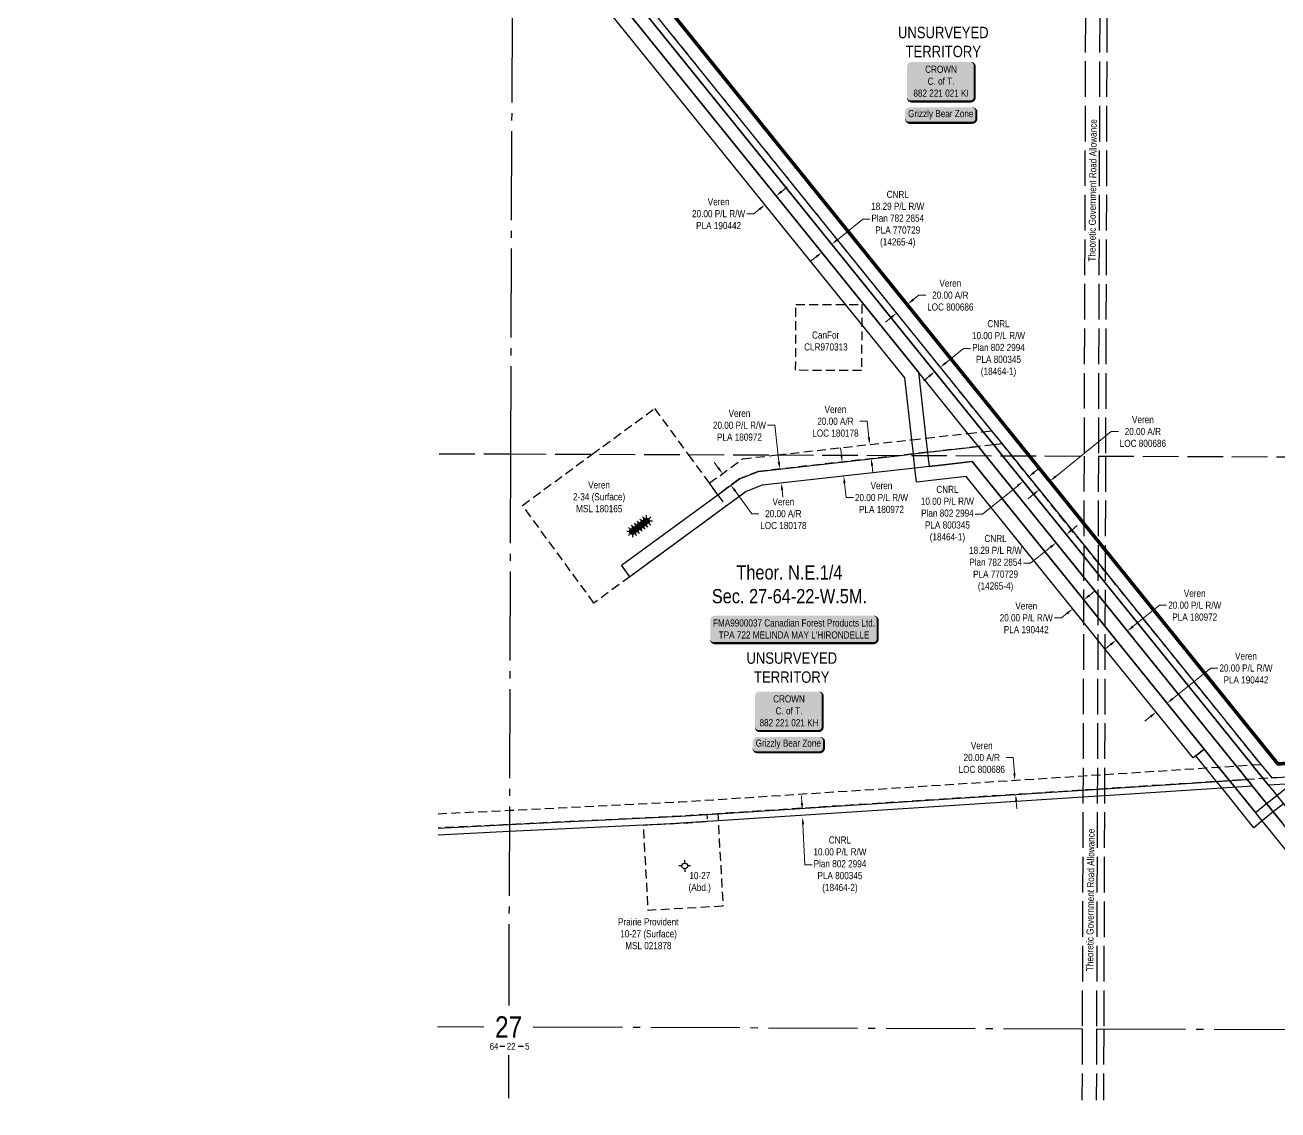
# Model space of a CAD drawing. Extents: x 482762 to 489477, y 6046532 to 6050797.
# Drawn here: x 483804 to 485562, y 6046533 to 6048056 of the extents above; entities that cross this region are included whole.
import ezdxf
from ezdxf.enums import TextEntityAlignment as Align

# ---------------------------------------------------------------- set-up
doc = ezdxf.new("R2010")
doc.units = 0
doc.header["$LTSCALE"] = 5
doc.header["$PDSIZE"] = 0.5
for name, pattern in [('foc-ACCESSROAD', [3.75, 2.5, -1.25]), ('foc-QUARTERLINE', [33, 25, -3, 2, -3]), ('foc-UNSURVEYED', [12.5, 10, -2.5])]:
    doc.linetypes.add(name, pattern=pattern)
doc.layers.get('Defpoints').update_dxf_attribs({"color": 9})
for name, color, linetype in [('10', 1, 'Continuous'), ('9', 3, 'Continuous'), ('AS-OWNER', 7, 'Continuous'), ('AS-SURFACE IMPACT', 7, 'Continuous'), ('AS-WILDLIFE-BLOCK', 131, 'Continuous'), ('C-AR', 13, 'foc-ACCESSROAD'), ('C-RW', 13, 'Continuous'), ('C-SYMBOL', 7, 'Continuous'), ('C-WS', 13, 'foc-ACCESSROAD'), ('C-WS-S', 13, 'Continuous'), ('F-RW', 190, 'Continuous'), ('F-WS', 190, 'foc-ACCESSROAD'), ('F-WS-S', 190, 'Continuous'), ('L-QSEC', 8, 'foc-QUARTERLINE'), ('L-ROAD-T', 7, 'Continuous'), ('L-SECLBL', 7, 'Continuous'), ('L-UNS-T', 3, 'Continuous'), ('L-USEC', 7, 'foc-UNSURVEYED'), ('P-PROPOSED', 10, 'Continuous')]:
    doc.layers.add(name, color=color, linetype=linetype)
for name, color, linetype, lineweight in [('C-AR-T', 13, 'Continuous', 9), ('C-RW-T', 13, 'Continuous', 9), ('C-WS-T', 13, 'Continuous', 9), ('F-RW-T', 190, 'Continuous', 9), ('F-WS-T', 190, 'Continuous', 9)]:
    doc.layers.add(name, color=color, linetype=linetype, lineweight=lineweight)
doc.styles.add('175L', font='ARIALN.TTF', dxfattribs={"height": 20})
doc.styles.add('80', font='ARIALN.TTF', dxfattribs={"height": 10})
doc.styles.add('80CG', font='ARIALN.TTF', dxfattribs={"height": 10})
doc.styles.add('80L', font='ARIALN.TTF', dxfattribs={"height": 10})
doc.styles.add('SIMPLEX', font='ARIALN.TTF')
doc.dimstyles.new('Compass 5 000', dxfattribs={"dimscale": 5, "dimtxt": 9, "dimasz": 2, "dimexe": 0.2, "dimexo": 0.0625, "dimgap": 0.5, "dimtad": 0, "dimtih": 1, "dimtoh": 1, "dimzin": 0, "dimdsep": 46, "dimtxsty": '80CG', "dimcen": 0.1, "dimse1": 1, "dimse2": 1, "dimclrd": 256, "dimclrt": 256, "dimaunit": 1, "dimadec": 4, "dimazin": 0, "dimtfac": 0.06, "dimtofl": 0, "dimtmove": 0, "dimatfit": 1, "dimfxl": 0.2, "dimtolj": 1, "dimtzin": 0, "dimlwd": -1, "dimarcsym": 0})

# ---------------------------------------------------------------- blocks, each defined once
blk = doc.blocks.new('*U670')
h = blk.add_hatch(color=255)
edge = h.paths.add_edge_path()
edge.add_line((-41.5, -28.5), (41.5, -28.5))
edge.add_arc((41.5, -22.5), 6, 270, 360)
edge.add_line((47.5, -22.5), (47.5, 21))
edge.add_arc((41.5, 21), 6, 0, 90)
edge.add_line((41.5, 27), (-41.5, 27))
edge.add_arc((-41.5, 21), 6, 90, 180)
edge.add_line((-47.5, 21), (-47.5, -22.5))
edge.add_arc((-41.5, -22.5), 6, 180, 270)
at = {"color": 14, "flags": 128}
blk.add_lwpolyline([(-41.5, -28.5, 3, 3, 0), (41.5, -28.5, 3, 3, 0.414214), (47.5, -22.5, 3, 3, 0), (47.5, 21, 3, 0, 0.414214), (41.5, 27, 0, 0, 0), (-41.5, 27, 0, 0, 0.414214), (-47.5, 21, 0, 0, 0), (-47.5, -22.5, 0, 3, 0.414214)], format="xyseb", close=True, dxfattribs=at)
at = {"color": 14, "style": '80'}
blk.add_attdef('ENTER_TEXT_001', (-26.8, -4.9), '', height=10, dxfattribs=at)
blk = doc.blocks.new('*D682')
at = {"layer": 'C-AR-T', "transparency": 16777216}
for p, q in [((484985.8, 6047499.7), (484975.8, 6047499.7)), ((484988.3, 6047477), (484985.8, 6047499.7)), ((484992.8, 6047437.3), (484993.9, 6047427.4))]:
    blk.add_line(p, q, dxfattribs=at)
for points in [[(484990, 6047477.2), (484986.7, 6047476.9), (484989.5, 6047467.1)], [(484994.5, 6047437.5), (484991.2, 6047437.1), (484991.7, 6047447.2)]]:
    blk.add_solid(points, dxfattribs=at)
at = {"layer": 'Defpoints', "color": 0, "transparency": 16777216}
for p in [(484974.9, 6047465.5), (484989.5, 6047467.1), (484977.1, 6047445.6)]:
    blk.add_point(p, dxfattribs=at)
at = {"layer": 'C-AR-T', "transparency": 16777216, "insert": (484941.5, 6047499.7), "char_height": 10, "attachment_point": 5, "style": '80CG'}
blk.add_mtext('\\A1;Veren\\P20.00 A/R\\PLOC 180178', dxfattribs=at)
blk = doc.blocks.new('*D683')
at = {"layer": 'C-AR-T', "transparency": 16777216}
for p, q in [((485050.6, 6047670.4), (485058.4, 6047676.7)), ((485058.4, 6047676.7), (485068.4, 6047676.7)), ((485019.5, 6047645.3), (485011.7, 6047639))]:
    blk.add_line(p, q, dxfattribs=at)
for points in [[(485049.6, 6047671.7), (485051.7, 6047669.1), (485042.9, 6047664.1)], [(485018.5, 6047646.6), (485020.6, 6047644), (485027.3, 6047651.6)]]:
    blk.add_solid(points, dxfattribs=at)
at = {"layer": 'Defpoints', "color": 0, "transparency": 16777216}
for p in [(485037.9, 6047670.3), (485042.9, 6047664.1), (485022.4, 6047657.7)]:
    blk.add_point(p, dxfattribs=at)
at = {"layer": 'C-AR-T', "transparency": 16777216, "insert": (485102.7, 6047676.7), "char_height": 10, "attachment_point": 5, "style": '80CG'}
blk.add_mtext('\\A1;Veren\\P20.00 A/R\\PLOC 800686', dxfattribs=at)
blk = doc.blocks.new('*D684')
at = {"layer": 'C-AR-T', "transparency": 16777216}
for p, q in [((484856.3, 6047494.1), (484846.3, 6047494.1)), ((484862.1, 6047442.7), (484856.3, 6047494.1)), ((484866.6, 6047402.9), (484867.7, 6047393))]:
    blk.add_line(p, q, dxfattribs=at)
for points in [[(484863.8, 6047442.9), (484860.4, 6047442.5), (484863.2, 6047432.7)], [(484868.2, 6047403.1), (484864.9, 6047402.8), (484865.5, 6047412.9)]]:
    blk.add_solid(points, dxfattribs=at)
at = {"layer": 'Defpoints', "color": 0, "transparency": 16777216}
for p in [(484863.2, 6047432.7), (484870.1, 6047433.5), (484872.3, 6047413.7)]:
    blk.add_point(p, dxfattribs=at)
at = {"layer": 'C-AR-T', "transparency": 16777216, "insert": (484806.8, 6047494.1), "char_height": 10, "attachment_point": 5, "style": '80CG'}
blk.add_mtext('\\A1;Veren\\P20.00 P/L R/W\\PPLA 180972', dxfattribs=at)
blk = doc.blocks.new('*D685')
at = {"layer": 'C-RW-T', "transparency": 16777216}
for p, q in [((484866, 6047822.4), (484873.8, 6047828.7)), ((484827.1, 6047791), (484817.1, 6047791)), ((484834.8, 6047797.3), (484827.1, 6047791))]:
    blk.add_line(p, q, dxfattribs=at)
for points in [[(484864.9, 6047823.7), (484867, 6047821.1), (484858.2, 6047816.1)], [(484833.8, 6047798.6), (484835.9, 6047796), (484842.6, 6047803.5)]]:
    blk.add_solid(points, dxfattribs=at)
at = {"layer": 'Defpoints', "color": 0, "transparency": 16777216}
for p in [(484841.2, 6047805.3), (484856.8, 6047817.9), (484842.6, 6047803.5)]:
    blk.add_point(p, dxfattribs=at)
at = {"layer": 'C-RW-T', "transparency": 16777216, "insert": (484777.5, 6047791), "char_height": 10, "attachment_point": 5, "style": '80CG'}
blk.add_mtext('\\A1;Veren\\P20.00 P/L R/W\\PPLA 190442', dxfattribs=at)
blk = doc.blocks.new('*D686')
at = {"layer": 'Defpoints', "color": 0, "transparency": 16777216}
for p in [(484936.4, 6047748.3), (484935.9, 6047719.8), (484950.1, 6047731.3)]:
    blk.add_point(p, dxfattribs=at)
at = {"layer": 'F-RW-T', "transparency": 16777216}
for p, q in [((484944.2, 6047754.6), (484979.8, 6047783.3)), ((484979.8, 6047783.3), (484989.8, 6047783.3)), ((484914.4, 6047730.5), (484906.6, 6047724.2))]:
    blk.add_line(p, q, dxfattribs=at)
for points in [[(484943.2, 6047755.9), (484945.2, 6047753.3), (484936.4, 6047748.3)], [(484913.4, 6047731.8), (484915.5, 6047729.2), (484922.2, 6047736.8)]]:
    blk.add_solid(points, dxfattribs=at)
at = {"layer": 'F-RW-T', "transparency": 16777216, "insert": (485028.9, 6047783.3), "char_height": 10, "attachment_point": 5, "style": '80CG'}
blk.add_mtext('\\A1;CNRL\\P18.29 P/L R/W\\PPlan 782 2854\\PPLA 770729\\P(14265-4)', dxfattribs=at)
blk = doc.blocks.new('*D687')
at = {"layer": 'Defpoints', "color": 0, "transparency": 16777216}
for p in [(485066.9, 6047586.6), (485074.7, 6047592.8), (485088.6, 6047575.6)]:
    blk.add_point(p, dxfattribs=at)
at = {"layer": 'F-RW-T', "transparency": 16777216}
for p, q in [((485096.4, 6047581.8), (485121.2, 6047601.8)), ((485121.2, 6047601.8), (485131.2, 6047601.8)), ((485073.1, 6047563), (485065.3, 6047556.7))]:
    blk.add_line(p, q, dxfattribs=at)
for points in [[(485095.4, 6047583.1), (485097.5, 6047580.5), (485088.6, 6047575.6)], [(485072, 6047564.3), (485074.1, 6047561.7), (485080.8, 6047569.3)]]:
    blk.add_solid(points, dxfattribs=at)
at = {"layer": 'F-RW-T', "transparency": 16777216, "insert": (485170.3, 6047601.8), "char_height": 10, "attachment_point": 5, "style": '80CG'}
blk.add_mtext('\\A1;CNRL\\P10.00 P/L R/W\\PPlan 802 2994\\PPLA 800345\\P(18464-1)', dxfattribs=at)
blk = doc.blocks.new('*D693')
at = {"layer": 'C-AR-T', "transparency": 16777216}
for p, q in [((485358.9, 6047211.5), (485396.1, 6047241.5)), ((485396.1, 6047241.5), (485406.1, 6047241.5)), ((485327.7, 6047186.3), (485319.9, 6047180))]:
    blk.add_line(p, q, dxfattribs=at)
for points in [[(485357.9, 6047212.8), (485360, 6047210.2), (485351.1, 6047205.2)], [(485326.7, 6047187.6), (485328.8, 6047185), (485335.5, 6047192.6)]]:
    blk.add_solid(points, dxfattribs=at)
at = {"layer": 'Defpoints', "color": 0, "transparency": 16777216}
for p in [(485351.1, 6047205.2), (485355.8, 6047199.5), (485340.1, 6047186.9)]:
    blk.add_point(p, dxfattribs=at)
at = {"layer": 'C-AR-T', "transparency": 16777216, "insert": (485445.7, 6047241.5), "char_height": 10, "attachment_point": 5, "style": '80CG'}
blk.add_mtext('\\A1;Veren\\P20.00 P/L R/W\\PPLA 180972', dxfattribs=at)
blk = doc.blocks.new('*D695')
at = {"layer": 'C-RW-T', "transparency": 16777216}
for p, q in [((485414.7, 6047110.3), (485468.1, 6047153.3)), ((485468.1, 6047153.3), (485478.1, 6047153.3)), ((485383.6, 6047085.2), (485375.8, 6047078.9))]:
    blk.add_line(p, q, dxfattribs=at)
for points in [[(485413.7, 6047111.6), (485415.8, 6047109), (485406.9, 6047104)], [(485382.5, 6047086.5), (485384.6, 6047083.9), (485391.4, 6047091.5)]]:
    blk.add_solid(points, dxfattribs=at)
at = {"layer": 'Defpoints', "color": 0, "transparency": 16777216}
for p in [(485405.2, 6047106.2), (485406.9, 6047104), (485389.6, 6047093.7)]:
    blk.add_point(p, dxfattribs=at)
at = {"layer": 'C-RW-T', "transparency": 16777216, "insert": (485517.6, 6047153.3), "char_height": 10, "attachment_point": 5, "style": '80CG'}
blk.add_mtext('\\A1;Veren\\P20.00 P/L R/W\\PPLA 190442', dxfattribs=at)
blk = doc.blocks.new('GAS')
h = blk.add_hatch(color=255)
h.dxf.hatch_style = 1
edge = h.paths.add_edge_path()
edge.add_arc((0, 0), 0.9, 0, 360)
for p, q in [((-0.81, 0), (-1.62, 0)), ((-0.57, 0.57), (-1.14, 1.14)), ((0, 0.81), (0, 1.62)), ((0.57, 0.57), (1.14, 1.14)), ((1.62, 0), (0.81, 0)), ((-0.57, -0.57), (-1.14, -1.14)), ((0, -0.81), (0, -1.62)), ((1.14, -1.14), (0.57, -0.57))]:
    blk.add_line(p, q)
blk.add_circle((0, 0), 0.8)
blk = doc.blocks.new('L-SECLBL')
at = {"layer": '9', "color": 7}
for p, q in [((-5.1, -27.8), (-12.3, -27.8)), ((20.7, -27.8), (13.5, -27.8))]:
    blk.add_line(p, q, dxfattribs=at)
at = {"layer": '10', "color": 2, "style": 'SIMPLEX'}
blk.add_attdef('SEC', text='', height=30, dxfattribs=at).set_placement((0, 0), align=Align.MIDDLE)
at = {"layer": '10', "color": 5, "style": '80L'}
blk.add_attdef('TWP', text='', height=9.5, dxfattribs=at).set_placement((-14.4, -27.4), align=Align.MIDDLE_RIGHT)
blk.add_attdef('RGE', text='', height=9.5, dxfattribs=at).set_placement((3.6, -27.4), align=Align.MIDDLE_CENTER)
blk.add_attdef('MER', text='', height=9.5, dxfattribs=at).set_placement((23.2, -27.4), align=Align.MIDDLE_LEFT)
blk = doc.blocks.new('*D760')
at = {"layer": 'C-AR-T', "transparency": 16777216}
for p, q in [((485191.1, 6047027.7), (485181.1, 6047027.7)), ((485192.6, 6047005.8), (485191.1, 6047027.7)), ((485195.1, 6046965.9), (485195.8, 6046955.9))]:
    blk.add_line(p, q, dxfattribs=at)
for points in [[(485194.2, 6047005.9), (485190.9, 6047005.7), (485193.2, 6046995.9)], [(485196.8, 6046966), (485193.5, 6046965.8), (485194.5, 6046975.9)]]:
    blk.add_solid(points, dxfattribs=at)
at = {"layer": 'Defpoints', "color": 0, "transparency": 16777216}
for p in [(485060.5, 6046987.3), (485061.8, 6046967.3), (485194.5, 6046975.9)]:
    blk.add_point(p, dxfattribs=at)
at = {"layer": 'C-AR-T', "transparency": 16777216, "insert": (485146.8, 6047027.7), "char_height": 10, "attachment_point": 5, "style": '80CG'}
blk.add_mtext('\\A1;Veren\\P20.00 A/R\\PLOC 800686', dxfattribs=at)
blk = doc.blocks.new('*D761')
at = {"layer": 'Defpoints', "color": 0, "transparency": 16777216}
for p in [(484895.4, 6046943.9), (484620.1, 6046940.4), (484620.6, 6046930.4)]:
    blk.add_point(p, dxfattribs=at)
at = {"layer": 'F-RW-T', "transparency": 16777216}
for p, q in [((484894.4, 6046963.9), (484893.9, 6046973.9)), ((484895.9, 6046933.9), (484898.7, 6046877.2)), ((484898.7, 6046877.2), (484908.7, 6046877.2))]:
    blk.add_line(p, q, dxfattribs=at)
for points in [[(484896.1, 6046964), (484892.8, 6046963.8), (484894.9, 6046953.9)], [(484897.6, 6046934), (484894.2, 6046933.8), (484895.4, 6046943.9)]]:
    blk.add_solid(points, dxfattribs=at)
at = {"layer": 'F-RW-T', "transparency": 16777216, "insert": (484947.8, 6046877.2), "char_height": 10, "attachment_point": 5, "style": '80CG'}
blk.add_mtext('\\A1;CNRL\\P10.00 P/L R/W\\PPlan 802 2994\\PPLA 800345\\P(18464-2)', dxfattribs=at)
blk = doc.blocks.new('*D762')
at = {"layer": 'C-AR-T', "transparency": 16777216}
for p, q in [((484949.8, 6047452.6), (484948.7, 6047462.5)), ((484954.3, 6047412.8), (484956.6, 6047392.6)), ((484956.6, 6047392.6), (484966.6, 6047392.6))]:
    blk.add_line(p, q, dxfattribs=at)
for points in [[(484951.4, 6047452.8), (484948.1, 6047452.4), (484950.9, 6047442.6)], [(484955.9, 6047413), (484952.6, 6047412.7), (484953.1, 6047422.8)]]:
    blk.add_solid(points, dxfattribs=at)
at = {"layer": 'Defpoints', "color": 0, "transparency": 16777216}
for p in [(484977.1, 6047445.6), (484953.1, 6047422.8), (484979.4, 6047425.7)]:
    blk.add_point(p, dxfattribs=at)
at = {"layer": 'C-AR-T', "transparency": 16777216, "insert": (485006.1, 6047392.6), "char_height": 10, "attachment_point": 5, "style": '80CG'}
blk.add_mtext('\\A1;Veren\\P20.00 P/L R/W\\PPLA 180972', dxfattribs=at)
blk = doc.blocks.new('*D763')
at = {"layer": 'C-AR-T', "transparency": 16777216}
for p, q in [((484777, 6047434.3), (484771.1, 6047442.4)), ((484800.6, 6047402), (484824.1, 6047370)), ((484824.1, 6047370), (484834.1, 6047370))]:
    blk.add_line(p, q, dxfattribs=at)
for points in [[(484778.3, 6047435.3), (484775.6, 6047433.3), (484782.9, 6047426.2)], [(484801.9, 6047403), (484799.3, 6047401.1), (484794.7, 6047410.1)]]:
    blk.add_solid(points, dxfattribs=at)
at = {"layer": 'Defpoints', "color": 0, "transparency": 16777216}
for p in [(484783.8, 6047426.9), (484794.7, 6047410.1), (484795.6, 6047410.8)]:
    blk.add_point(p, dxfattribs=at)
at = {"layer": 'C-AR-T', "transparency": 16777216, "insert": (484868.4, 6047370), "char_height": 10, "attachment_point": 5, "style": '80CG'}
blk.add_mtext('\\A1;Veren\\P20.00 A/R\\PLOC 180178', dxfattribs=at)
blk = doc.blocks.new('*D764')
at = {"layer": 'C-RW-T', "transparency": 16777216}
for p, q in [((485297.8, 6047255.3), (485305.6, 6047261.6)), ((485258.8, 6047223.8), (485248.8, 6047223.8)), ((485266.7, 6047230.2), (485258.8, 6047223.8))]:
    blk.add_line(p, q, dxfattribs=at)
for points in [[(485296.8, 6047256.6), (485298.9, 6047254), (485290, 6047249)], [(485265.6, 6047231.5), (485267.7, 6047228.9), (485274.5, 6047236.4)]]:
    blk.add_solid(points, dxfattribs=at)
at = {"layer": 'Defpoints', "color": 0, "transparency": 16777216}
for p in [(485273.4, 6047269.6), (485257.9, 6047257), (485274.5, 6047236.4)]:
    blk.add_point(p, dxfattribs=at)
at = {"layer": 'C-RW-T', "transparency": 16777216, "insert": (485209.2, 6047223.8), "char_height": 10, "attachment_point": 5, "style": '80CG'}
blk.add_mtext('\\A1;Veren\\P20.00 P/L R/W\\PPLA 190442', dxfattribs=at)
blk = doc.blocks.new('*D765')
at = {"layer": 'Defpoints', "color": 0, "transparency": 16777216}
for p in [(485234.7, 6047349.5), (485248.9, 6047361), (485251.1, 6047329.2)]:
    blk.add_point(p, dxfattribs=at)
at = {"layer": 'F-RW-T', "transparency": 16777216}
for p, q in [((485273.1, 6047347), (485280.9, 6047353.3)), ((485243.3, 6047323), (485215.3, 6047300.4)), ((485215.3, 6047300.4), (485205.3, 6047300.4))]:
    blk.add_line(p, q, dxfattribs=at)
for points in [[(485272, 6047348.3), (485274.1, 6047345.7), (485265.3, 6047340.7)], [(485242.2, 6047324.3), (485244.3, 6047321.7), (485251.1, 6047329.2)]]:
    blk.add_solid(points, dxfattribs=at)
at = {"layer": 'F-RW-T', "transparency": 16777216, "insert": (485166.2, 6047300.4), "char_height": 10, "attachment_point": 5, "style": '80CG'}
blk.add_mtext('\\A1;CNRL\\P18.29 P/L R/W\\PPlan 782 2854\\PPLA 770729\\P(14265-4)', dxfattribs=at)
blk = doc.blocks.new('*D766')
at = {"layer": 'Defpoints', "color": 0, "transparency": 16777216}
for p in [(485197.7, 6047424.5), (485205.4, 6047430.8), (485204.9, 6047415.5)]:
    blk.add_point(p, dxfattribs=at)
at = {"layer": 'F-RW-T', "transparency": 16777216}
for p, q in [((485220.5, 6047428.1), (485228.3, 6047434.3)), ((485197.2, 6047409.2), (485147.7, 6047369.3)), ((485147.7, 6047369.3), (485137.7, 6047369.3))]:
    blk.add_line(p, q, dxfattribs=at)
for points in [[(485219.4, 6047429.4), (485221.5, 6047426.8), (485212.7, 6047421.8)], [(485196.1, 6047410.5), (485198.2, 6047407.9), (485204.9, 6047415.5)]]:
    blk.add_solid(points, dxfattribs=at)
at = {"layer": 'F-RW-T', "transparency": 16777216, "insert": (485098.6, 6047369.3), "char_height": 10, "attachment_point": 5, "style": '80CG'}
blk.add_mtext('\\A1;CNRL\\P10.00 P/L R/W\\PPlan 802 2994\\PPLA 800345\\P(18464-1)', dxfattribs=at)
blk = doc.blocks.new('*D767')
at = {"layer": 'C-AR-T', "transparency": 16777216}
for p, q in [((485250.7, 6047422.4), (485328.6, 6047485.3)), ((485328.6, 6047485.3), (485338.6, 6047485.3)), ((485219.6, 6047397.3), (485211.8, 6047391))]:
    blk.add_line(p, q, dxfattribs=at)
for points in [[(485249.7, 6047423.7), (485251.8, 6047421.1), (485243, 6047416.2)], [(485218.6, 6047398.6), (485220.6, 6047396), (485227.4, 6047403.6)]]:
    blk.add_solid(points, dxfattribs=at)
at = {"layer": 'Defpoints', "color": 0, "transparency": 16777216}
for p in [(485243, 6047416.2), (485249.2, 6047408.4), (485233.7, 6047395.8)]:
    blk.add_point(p, dxfattribs=at)
at = {"layer": 'C-AR-T', "transparency": 16777216, "insert": (485372.9, 6047485.3), "char_height": 10, "attachment_point": 5, "style": '80CG'}
blk.add_mtext('\\A1;Veren\\P20.00 A/R\\PLOC 800686', dxfattribs=at)
blk = doc.blocks.new('*U677')
h = blk.add_hatch(color=255)
edge = h.paths.add_edge_path()
edge.add_line((-111.5, -20), (111.5, -20))
edge.add_arc((111.5, -14), 6, 270, 360)
edge.add_line((117.5, -14), (117.5, 12.5))
edge.add_arc((111.5, 12.5), 6, 0, 90)
edge.add_line((111.5, 18.5), (-111.5, 18.5))
edge.add_arc((-111.5, 12.5), 6, 90, 180)
edge.add_line((-117.5, 12.5), (-117.5, -14))
edge.add_arc((-111.5, -14), 6, 180, 270)
at = {"color": 44, "flags": 128}
blk.add_lwpolyline([(-111.5, -20, 3, 3, 0), (111.5, -20, 3, 3, 0.414214), (117.5, -14, 3, 3, 0), (117.5, 12.5, 3, 0, 0.414214), (111.5, 18.5, 0, 0, 0), (-111.5, 18.5, 0, 0, 0.414214), (-117.5, 12.5, 0, 0, 0), (-117.5, -14, 0, 3, 0.414214)], format="xyseb", close=True, dxfattribs=at)
at = {"color": 44, "style": '80'}
blk.add_attdef('ENTER_TEXT_001', (-36, -5), '', height=10, dxfattribs=at)
blk = doc.blocks.new('Gabd')
for p, q in [((-0.81, 0), (-1.62, 0)), ((0, 0.81), (0, 1.62)), ((1.62, 0), (0.81, 0)), ((0, -0.81), (0, -1.62))]:
    blk.add_line(p, q)
blk.add_circle((0, 0), 0.8)
blk = doc.blocks.new('*U816')
h = blk.add_hatch(color=255)
edge = h.paths.add_edge_path()
edge.add_line((-44, -11.5), (44, -11.5))
edge.add_arc((44, -5.5), 6, 270, 360)
edge.add_line((50, -5.5), (50, 4))
edge.add_arc((44, 4), 6, 0, 90)
edge.add_line((44, 10), (-44, 10))
edge.add_arc((-44, 4), 6, 90, 180)
edge.add_line((-50, 4), (-50, -5.5))
edge.add_arc((-44, -5.5), 6, 180, 270)
at = {"color": 131, "flags": 128}
blk.add_lwpolyline([(-44, -11.5, 3, 3, 0), (44, -11.5, 3, 3, 0.414214), (50, -5.5, 3, 3, 0), (50, 4, 3, 0, 0.414214), (44, 10, 0, 0, 0), (-44, 10, 0, 0, 0.414214), (-50, 4, 0, 0, 0), (-50, -5.5, 0, 3, 0.414214)], format="xyseb", close=True, dxfattribs=at)
at = {"color": 131, "style": '80'}
blk.add_attdef('ENTER_TEXT_001', (-36, -5), '', height=10, dxfattribs=at)

msp = doc.modelspace()

# ---------------------------------------------------------------- linework, layer by layer
at = {"layer": 'C-AR', "flags": 128}
for points in [[(484383.8, 6046948.842), (484483.818, 6046953.75), (484722.94, 6046965.485), (485288.896, 6047002.038), (485319.061, 6047003.985), (485461.102, 6047013.101), (485479.275, 6047014.333), (485503.892, 6047015.922), (485526.216, 6047017.364), (485538.424, 6047018.153), (485393.445, 6047197.812), (485319.964, 6047288.878), (485289.922, 6047326.108), (485188.912, 6047451.281), (485175.43, 6047467.987), (485160.552, 6047486.421), (484564.722, 6048224.807), (484538.192, 6048257.686), (484488.393, 6048319.406), (484293.591, 6048560.84), (484124.44, 6048626.273), (483805.441, 6049064.592), (483830.247, 6049064.5), (484137.149, 6048642.803), (484305.798, 6048577.565), (484488.5, 6048351.128), (484563.969, 6048257.59), (484580.288, 6048237.368), (485214.689, 6047451.189), (485290.023, 6047357.836), (485320.064, 6047320.606), (485562.854, 6047019.731), (485592.865, 6047021.67), (485633.096, 6047024.268), (485652.802, 6047025.541), (485792.412, 6047033.486), (486113.962, 6047051.8), (486339.733, 6047064.655), (486415.702, 6047069.287), (486435.701, 6047070.433), (486450.701, 6047071.292), (486918.893, 6047098.14), (486949.057, 6047099.87), (487398.72, 6047125.654), (487743.806, 6047144.554), (487984.336, 6047157.727), (488332.681, 6047176.804), (488547.351, 6047189.579), (488548.588, 6047189.653), (488578.752, 6047191.448), (488911, 6047211.216), (489079.281, 6047221.237), (489086.679, 6047225.016), (489100.561, 6047238.122), (489109.341, 6047260.874), (489105.399, 6047438.598), (489103.179, 6047538.661)], [(489154.489, 6046533.093), (489154.51, 6046538.17), (489149.928, 6046634.385), (489145.267, 6046732.276), (489145.149, 6046734.937), (489134.306, 6046792.903), (489134.014, 6046793.455), (489117.465, 6046824.763), (489108.777, 6046832.047), (489055.893, 6046876.384), (488992.368, 6047022.33), (488941.203, 6047172.99), (488938.574, 6047180.809), (488937.909, 6047182.772), (488936.306, 6047187.495), (488929.524, 6047192.286), (488919.296, 6047191.677), (488909.207, 6047191.076), (488578.704, 6047171.407), (488548.54, 6047169.611), (488333.822, 6047156.834), (487985.43, 6047137.752), (487965.457, 6047136.657), (487743.753, 6047124.517), (487399.84, 6047105.683), (486949.001, 6047079.83), (486918.837, 6047078.101), (486450.757, 6047051.191), (486435.757, 6047050.324), (486340.901, 6047044.937), (486113.902, 6047031.945), (485654.02, 6047005.575), (485553.797, 6046999.101), (485541.59, 6046998.313), (485519.266, 6046996.871), (485494.64, 6046995.28), (485476.402, 6046994.097), (485318.998, 6046983.937), (485288.832, 6046981.988), (484776.305, 6046948.885), (484761.333, 6046947.918), (484724.075, 6046945.514), (484483.751, 6046933.719), (484383.733, 6046928.811)]]:
    msp.add_lwpolyline(points, dxfattribs=at)
at = {"layer": 'C-AR'}
msp.add_lwpolyline([(484806.659, 6047418.871), (484776.225, 6047396.577), (484764.411, 6047412.701), (484811.229, 6047446.998), (484859.725, 6047452.463), (485048.558, 6047473.782), (485068.421, 6047476.024), (485127.257, 6047482.667), (485148.784, 6047485.097), (485160.552, 6047486.422), (485175.43, 6047467.987), (485163.665, 6047466.661), (485142.139, 6047464.23), (485070.663, 6047456.162), (485050.8, 6047453.92), (485032.415, 6047451.84), (484833.651, 6047429.412), (484806.659, 6047418.871)], close=True, dxfattribs=at)
at = {"layer": 'C-RW'}
for points in [[(484501.768, 6048257.822), (485057.98, 6047568.516), (485068.421, 6047476.023), (485070.663, 6047456.162), (485071.166, 6047451.701), (485071.166, 6047451.701), (485072.905, 6047436.301), (485133.474, 6047443.138), (485289.679, 6047249.438), (485319.721, 6047212.183), (485458.848, 6047039.664), (485447.233, 6047030.302), (485443.274, 6047027.108), (485319.62, 6047180.442), (485289.579, 6047217.695), (485124.797, 6047422.029), (485055.285, 6047414.183), (485053.042, 6047434.059), (485051.041, 6047451.773), (485050.8, 6047453.919), (485048.558, 6047473.78), (485038.773, 6047560.479), (484978.334, 6047635.364), (484955.617, 6047663.514), (484488.136, 6048242.862)], [(485777.07, 6046645.139), (485552.769, 6046923.521), (485540.372, 6046938.813), (485530.943, 6046950.446), (485502.354, 6046985.746), (485494.638, 6046995.28), (485479.273, 6047014.333), (485458.846, 6047039.663), (485319.721, 6047212.183), (485289.679, 6047249.438), (485133.474, 6047443.138), (485072.905, 6047436.301), (485053.042, 6047434.059), (484838.486, 6047409.841), (484816.362, 6047401.2), (484788.029, 6047380.455), (484652.971, 6047281.53), (484641.16, 6047297.657), (484776.224, 6047396.578), (484806.659, 6047418.871), (484833.651, 6047429.412), (485032.416, 6047451.84), (485050.8, 6047453.919), (485070.663, 6047456.162), (485142.139, 6047464.23), (485152.485, 6047451.411), (485289.78, 6047281.268), (485319.822, 6047244.036), (485503.892, 6047015.922), (485506.491, 6047012.701), (485519.266, 6046996.871), (485521.886, 6046993.624), (485526.946, 6046987.353), (485546.562, 6046963.045), (485555.974, 6046951.381), (485568.328, 6046936.071)], [(485570.203, 6046962.854), (485555.974, 6046951.381), (485540.372, 6046938.813), (485528.539, 6046929.276), (485483.972, 6046984.577), (485476.403, 6046994.064), (485461.104, 6047013.006), (485447.233, 6047030.302), (485458.852, 6047039.667), (485479.275, 6047014.336), (485494.64, 6046995.28), (485502.35, 6046985.748), (485530.943, 6046950.446), (485546.562, 6046963.045), (485560.788, 6046974.521), (485581.026, 6046990.846)]]:
    msp.add_lwpolyline(points, dxfattribs=at)
at = {"layer": 'C-WS'}
msp.add_lwpolyline([(484652.971, 6047281.53), (484602.581, 6047244.617), (484502.17, 6047381.685), (484600.091, 6047453.413), (484687.616, 6047517.534), (484734.945, 6047452.918), (484764.411, 6047412.701), (484776.225, 6047396.577), (484788.027, 6047380.461), (484652.971, 6047281.53)], close=True, dxfattribs=at)
at = {"layer": 'F-RW'}
for points in [[(485883.829, 6046544.768), (485802.974, 6046645.047), (485568.328, 6046936.071), (485555.976, 6046951.377), (485546.561, 6046963.044), (485526.946, 6046987.353), (485521.886, 6046993.625), (485519.266, 6046996.871), (485506.491, 6047012.701), (485503.892, 6047015.922), (485319.822, 6047244.037), (485289.78, 6047281.268), (485152.485, 6047451.411), (485142.139, 6047464.229), (485127.257, 6047482.666), (485057.979, 6047568.504), (484501.768, 6048257.822)], [(486948.973, 6047069.819), (486918.808, 6047068.09), (486450.786, 6047041.236), (486435.786, 6047040.383), (486113.872, 6047021.934), (485654.68, 6046995.604), (485581.026, 6046990.846), (485549.271, 6046988.795), (485544.238, 6046995.031), (485541.59, 6046998.313), (485528.844, 6047014.108), (485526.216, 6047017.364), (485319.914, 6047273.03), (485289.872, 6047310.261), (485176.041, 6047451.327), (485163.665, 6047466.661), (485148.784, 6047485.097), (484525.328, 6048257.734)], [(484525.328, 6048257.734), (485148.784, 6047485.097), (485163.665, 6047466.661), (485176.041, 6047451.327), (485289.872, 6047310.261), (485319.913, 6047273.031), (485526.216, 6047017.364), (485528.844, 6047014.108), (485541.59, 6046998.313), (485544.238, 6046995.031), (485549.271, 6046988.795), (485560.788, 6046974.521), (485570.203, 6046962.854), (485582.515, 6046947.597), (485826.521, 6046644.964), (485907.378, 6046544.684)], [(484564.722, 6048224.807), (485160.552, 6047486.421), (485175.43, 6047467.987), (485188.912, 6047451.281), (485289.922, 6047326.108), (485319.964, 6047288.878), (485393.445, 6047197.812), (485538.424, 6047018.153), (485541.066, 6047014.878), (485541.066, 6047014.878), (485553.797, 6046999.101), (485654.02, 6047005.575), (486113.902, 6047031.945), (486340.901, 6047044.927), (486435.757, 6047050.32), (486450.757, 6047051.187), (486918.837, 6047078.101), (486949.001, 6047079.83)], [(484383.733, 6046928.811), (484483.751, 6046933.719), (484724.075, 6046945.514), (484761.333, 6046947.918), (484776.305, 6046948.884), (485288.832, 6046981.989), (485318.998, 6046983.937), (485519.266, 6046996.871), (485521.886, 6046993.625), (485526.946, 6046987.353), (485318.966, 6046973.921), (485288.801, 6046971.972), (484776.868, 6046938.906), (484761.897, 6046937.94), (484760.425, 6046937.845), (484725.093, 6046935.565), (484724.693, 6046935.539), (484709.994, 6046934.819), (484672.021, 6046932.955), (484483.718, 6046923.713), (484383.7, 6046918.805)]]:
    msp.add_lwpolyline(points, dxfattribs=at)
at = {"layer": 'F-WS'}
msp.add_lwpolyline([(484978.131, 6047570.919), (484885.618, 6047571.248), (484885.911, 6047663.761), (484978.424, 6047663.432), (484978.131, 6047570.919)], close=True, dxfattribs=at)
at = {"layer": 'F-WS', "flags": 128}
msp.add_lwpolyline([(484783.635, 6046819.082), (484678.787, 6046813.161), (484672.021, 6046932.955), (484709.994, 6046934.819), (484724.693, 6046935.539), (484725.093, 6046935.565), (484760.425, 6046937.845), (484761.897, 6046937.94), (484761.68, 6046941.782), (484761.333, 6046947.918), (484776.305, 6046948.884), (484776.645, 6046942.868), (484776.868, 6046938.906), (484783.635, 6046819.082)], close=True, dxfattribs=at)
at = {"layer": 'L-QSEC'}
for p, q in [((484490.891, 6049062.09), (484485.482, 6047453.837)), ((484485.482, 6047453.837), (484482.906, 6046679.799)), ((484382.806, 6046650.177), (484448.202, 6046649.94)), ((484517.447, 6046649.689), (485287.771, 6046646.895)), ((485307.888, 6046646.835), (486078.119, 6046644.091)), ((484482.673, 6046609.836), (484482.473, 6046549.77))]:
    msp.add_line(p, q, dxfattribs=at)
at = {"layer": 'L-USEC'}
for p, q in [((485292.862, 6048254.95), (485290.317, 6047450.921)), ((485312.979, 6048254.886), (485310.434, 6047450.858)), ((485323.042, 6048254.854), (485320.497, 6047450.826)), ((484385.483, 6047454.201), (484485.482, 6047453.837)), ((484485.482, 6047453.837), (485290.317, 6047450.921)), ((485290.317, 6047450.921), (485287.771, 6046646.895)), ((485310.434, 6047450.858), (485307.888, 6046646.831)), ((485310.434, 6047450.85), (486115.147, 6047447.994)), ((485320.497, 6047450.826), (485317.951, 6046646.799)), ((485287.771, 6046646.895), (485287.454, 6046546.896)), ((485307.888, 6046646.831), (485307.571, 6046546.825)), ((485317.951, 6046646.799), (485317.634, 6046546.789))]:
    msp.add_line(p, q, dxfattribs=at)
at = {"layer": 'P-PROPOSED', "const_width": 5, "flags": 128}
msp.add_lwpolyline([(486949.115, 6047098.872), (486918.95, 6047097.142), (486450.759, 6047070.294), (486434.697, 6047069.375), (486435.621, 6047272.784), (486417.627, 6047272.866), (486416.697, 6047068.346), (486339.792, 6047063.657), (486114.018, 6047050.802), (485792.469, 6047032.488), (485652.863, 6047024.543), (485633.16, 6047023.271), (485592.93, 6047020.672), (485562.401, 6047018.7), (485319.286, 6047319.979), (485289.245, 6047357.208), (485213.912, 6047450.562), (484579.51, 6048236.741), (484563.191, 6048256.963), (484487.722, 6048350.5), (484313.621, 6048566.277), (484296.577, 6048560.756), (484125.075, 6048627.099), (483806.675, 6049064.595)], dxfattribs=at)

# ---------------------------------------------------------------- block references
at = {"layer": 'AS-OWNER'}
ref = msp.add_blockref('*U670', (485089.435, 6047977.049), dxfattribs=dict(at, xscale=0.999478939999997, yscale=0.999478939999997, zscale=0.999478939999997))
ref.add_attrib('ENTER_TEXT_001', 'CROWN', (485067.387, 6047988.815), dxfattribs={"layer": '0', "color": 14, "height": 9.9948, "style": '80'})
ref.add_attrib('ENTER_TEXT_002', 'C. of T.', (485070.881, 6047971.98), dxfattribs={"layer": '0', "color": 14, "height": 9.9948, "style": '80'})
ref.add_attrib('ENTER_TEXT_003', '882 221 021 KI', (485050.871, 6047955.281), dxfattribs={"layer": '0', "color": 14, "height": 9.99479, "style": '80'})
ref = msp.add_blockref('*U670', (484876.062, 6047093.334), dxfattribs=dict(at, xscale=0.999478939999997, yscale=0.999478939999997, zscale=0.999478939999997))
ref.add_attrib('ENTER_TEXT_001', 'CROWN', (484854.014, 6047105.1), dxfattribs={"layer": '0', "color": 14, "height": 9.9948, "style": '80'})
ref.add_attrib('ENTER_TEXT_002', 'C. of T.', (484857.508, 6047088.265), dxfattribs={"layer": '0', "color": 14, "height": 9.9948, "style": '80'})
ref.add_attrib('ENTER_TEXT_003', '882 221 021 KH', (484834.931, 6047071.566), dxfattribs={"layer": '0', "color": 14, "height": 9.99479, "style": '80'})
at = {"layer": 'AS-SURFACE IMPACT'}
ref = msp.add_blockref('*U677', (484883.28, 6047208.212), dxfattribs=at)
ref.add_attrib('ENTER_TEXT_001', 'FMA9900037 Canadian Forest Products Ltd.', (484769.614, 6047211.631), dxfattribs={"layer": '0', "color": 44, "height": 10, "style": '80'})
ref.add_attrib('ENTER_TEXT_002', "TPA 722 MELINDA MAY L'HIRONDELLE", (484777.629, 6047194.787), dxfattribs={"layer": '0', "color": 44, "height": 10, "style": '80'})
at = {"layer": 'AS-WILDLIFE-BLOCK', "color": 6}
ref = msp.add_blockref('*U816', (485089.306, 6047930.177), dxfattribs=at)
ref.add_attrib('ENTER_TEXT_001', 'Grizzly Bear Zone', (485043.395, 6047926.558), dxfattribs={"layer": '0', "color": 131, "height": 10, "style": '80'})
ref = msp.add_blockref('*U816', (484875.367, 6047046.627), dxfattribs=at)
ref.add_attrib('ENTER_TEXT_001', 'Grizzly Bear Zone', (484829.457, 6047043.008), dxfattribs={"layer": '0', "color": 131, "height": 10, "style": '80'})
at = {"layer": 'C-WS-S', "xscale": 4.999999999999988, "yscale": 4.999999999999988, "zscale": 4.999999999999988}
for p in [(484672.62, 6047356.826), (484676.508, 6047359.706), (484656.677, 6047345.085), (484660.631, 6047348.076), (484664.584, 6047350.956), (484668.602, 6047353.947)]:
    msp.add_blockref('GAS', p, dxfattribs=at)
at = {"layer": 'F-WS-S', "color": 6, "xscale": 4.997379999999993, "yscale": 4.997379999999993, "zscale": 4.997379999999993}
msp.add_blockref('Gabd', (484729.985, 6046875.55), dxfattribs=at)
at = {"layer": 'L-SECLBL', "color": 6, "xscale": 0.999476, "yscale": 0.999476, "zscale": 0.999476}
msp.add_blockref('L-SECLBL', (484482.806, 6046649.815), dxfattribs=at).add_auto_attribs({'SEC': '27', 'TWP': '64', 'RGE': '22', 'MER': '5'})

# ---------------------------------------------------------------- texts
at = {"layer": 'C-SYMBOL', "color": 3, "insert": (484876.885, 6047297.573), "char_height": 20, "width": 215.98445, "attachment_point": 2, "style": '175L'}
msp.add_mtext('Theor. N.E.1/4 \\PSec. 27-64-22-W.5M.', dxfattribs=at)
at = {"layer": 'C-WS-T', "insert": (484571.747, 6047415.364), "char_height": 9.99479, "attachment_point": 1, "style": '80L'}
msp.add_mtext_dynamic_manual_height_columns('\\pi22.719;Veren\\P\\pi1.4817;2-34 (Surface)\\P\\pi5.7632;MSL 180165', width=75.12905, gutter_width=49.974, heights=[0], dxfattribs=at)
at = {"layer": 'F-WS-T', "attachment_point": 1}
for s, width, gutter_width, insert, char_height, style in [('\\pi9.2202;CanFor\\P\\pi-1.8985;CLR970313', 56.24394, 49.974, (484899.433, 6047625.749), 10, '80L'), ('\\pi1.5443;10-27\\P\\pi0.40229;(Abd.)', 30.598, 99.895, (484734.973, 6046867.056), 9.99477, '175L'), ('\\pi0.51191;Prairie Provident\\P\\pi3.5424;10-27 (Surface)\\P\\pi10.575;MSL 021878', 84.71144, 49.974, (484635.869, 6046802.067), 9.99479, '80L')]:
    msp.add_mtext_dynamic_manual_height_columns(s, width=width, gutter_width=gutter_width, heights=[0], dxfattribs=dict(at, insert=insert, char_height=char_height, style=style))
at = {"layer": 'L-ROAD-T', "style": '80L'}
for p in [(485302.396, 6047823.73), (485299.243, 6046827.93)]:
    msp.add_text('Theoretic Government Road Allowance', height=10, rotation=89.459776, dxfattribs=at).set_placement(p, align=Align.MIDDLE_CENTER)
at = {"layer": 'L-UNS-T', "color": 3, "char_height": 16, "attachment_point": 5, "style": '80L'}
for insert in [(485092.802, 6048031.967), (484880.182, 6047153.908)]:
    msp.add_mtext_dynamic_manual_height_columns('UNSURVEYED TERRITORY', width=126.34788, gutter_width=47.475, heights=[0], dxfattribs=dict(at, insert=insert))

# ---------------------------------------------------------------- dimensions: what is measured, and where the dimension line sits
at = {"layer": 'C-AR-T'}
dim = msp.add_aligned_dim(p1=(485022.351, 6047657.688), p2=(485037.92, 6047670.25), distance=-7.866, text='Veren\\P20.00 A/R\\PLOC 800686', dimstyle='Compass 5 000', dxfattribs=at)
dim.commit()
dim.dimension.update_dxf_attribs({"geometry": '*D683', "text_midpoint": (485102.725, 6047676.688)})
for base, p1, p2, angle, text, picture, middle in [((484863.222, 6047432.749), (484872.327, 6047413.66), (484870.085, 6047433.523), 96.43793, 'Veren\\P20.00 P/L R/W\\PPLA 180972', '*D684', (484806.757, 6047494.117)), ((484989.453, 6047467.109), (484977.128, 6047445.602), (484974.885, 6047465.464), 96.441188, 'Veren\\P20.00 A/R\\PLOC 180178', '*D682', (484941.457, 6047499.723)), ((485351.142, 6047205.222), (485340.143, 6047186.86), (485355.778, 6047199.476), 38.900743, 'Veren\\P20.00 P/L R/W\\PPLA 180972', '*D693', (485445.672, 6047241.526))]:
    dim = msp.add_linear_dim(base=base, p1=p1, p2=p2, angle=angle, text=text, dimstyle='Compass 5 000', dxfattribs=at)
    dim.commit()
    dim.dimension.update_dxf_attribs({"geometry": picture, "text_midpoint": middle, "dimtype": 161})
at = {"layer": 'C-AR-T', "color": 6}
for base, p1, p2, angle, text, picture, middle in [((485242.951, 6047416.167), (485233.665, 6047395.823), (485249.231, 6047408.384), 38.902459, 'Veren\\P20.00 A/R\\PLOC 800686', '*D767', (485372.947, 6047485.32)), ((484953.147, 6047422.783), (484977.128, 6047445.602), (484979.369, 6047425.743), 276.440043, 'Veren\\P20.00 P/L R/W\\PPLA 180972', '*D762', (485006.098, 6047392.557)), ((484794.695, 6047410.107), (484783.775, 6047426.886), (484795.588, 6047410.761), 306.223738, 'Veren\\P20.00 A/R\\PLOC 180178', '*D763', (484868.404, 6047369.979)), ((485194.497, 6046975.896), (485060.534, 6046987.289), (485061.824, 6046967.326), 273.695667, 'Veren\\P20.00 A/R\\PLOC 800686', '*D760', (485146.847, 6047027.746))]:
    dim = msp.add_linear_dim(base=base, p1=p1, p2=p2, angle=angle, text=text, dimstyle='Compass 5 000', dxfattribs=at)
    dim.commit()
    dim.dimension.update_dxf_attribs({"geometry": picture, "text_midpoint": middle, "dimtype": 161})
at = {"layer": 'C-RW-T'}
dim = msp.add_aligned_dim(p1=(484856.759, 6047817.878), p2=(484841.194, 6047805.318), distance=2.284, text='Veren\\P20.00 P/L R/W\\PPLA 190442', dimstyle='Compass 5 000', dxfattribs=at)
dim.commit()
dim.dimension.update_dxf_attribs({"geometry": '*D685', "text_midpoint": (484777.523, 6047790.981)})
at = {"layer": 'C-RW-T', "color": 6}
dim = msp.add_linear_dim(base=(485274.457, 6047236.446), p1=(485273.448, 6047269.566), p2=(485257.875, 6047257.008), angle=218.883727, text='Veren\\P20.00 P/L R/W\\PPLA 190442', dimstyle='Compass 5 000', dxfattribs=at)
dim.commit()
dim.dimension.update_dxf_attribs({"geometry": '*D764', "text_midpoint": (485209.215, 6047223.783), "dimtype": 161})
at = {"layer": 'C-RW-T'}
dim = msp.add_linear_dim(base=(485406.944, 6047104.023), p1=(485389.596, 6047093.67), p2=(485405.167, 6047106.227), angle=38.883736, text='Veren\\P20.00 P/L R/W\\PPLA 190442', dimstyle='Compass 5 000', dxfattribs=at)
dim.commit()
dim.dimension.update_dxf_attribs({"geometry": '*D695', "text_midpoint": (485517.617, 6047153.323), "dimtype": 161})
at = {"layer": 'F-RW-T'}
for base, p1, p2, angle, text, picture, middle in [((484936.419, 6047748.277), (484935.865, 6047719.841), (484950.098, 6047731.325), 38.90077, 'CNRL\\P18.29 P/L R/W\\PPlan 782 2854\\PPLA 770729\\P(14265-4)', '*D686', (485028.907, 6047783.299)), ((485088.621, 6047575.562), (485066.905, 6047586.568), (485074.678, 6047592.841), 38.901324, 'CNRL\\P10.00 P/L R/W\\PPlan 802 2994\\PPLA 800345\\P(18464-1)', '*D687', (485170.254, 6047601.825))]:
    dim = msp.add_linear_dim(base=base, p1=p1, p2=p2, angle=angle, text=text, dimstyle='Compass 5 000', dxfattribs=at)
    dim.commit()
    dim.dimension.update_dxf_attribs({"geometry": picture, "text_midpoint": middle, "dimtype": 161})
at = {"layer": 'F-RW-T', "color": 6}
for base, p1, p2, angle, text, picture, middle in [((485204.941, 6047415.512), (485205.436, 6047430.804), (485197.663, 6047424.531), 218.901211, 'CNRL\\P10.00 P/L R/W\\PPlan 802 2994\\PPLA 800345\\P(18464-1)', '*D766', (485098.586, 6047369.299)), ((485251.071, 6047329.238), (485248.913, 6047361.02), (485234.688, 6047349.541), 218.901585, 'CNRL\\P18.29 P/L R/W\\PPlan 782 2854\\PPLA 770729\\P(14265-4)', '*D765', (485166.195, 6047300.357)), ((484895.402, 6046943.919), (484620.075, 6046940.41), (484620.565, 6046930.43), 272.80989, 'CNRL\\P10.00 P/L R/W\\PPlan 802 2994\\PPLA 800345\\P(18464-2)', '*D761', (484947.761, 6046877.228))]:
    dim = msp.add_linear_dim(base=base, p1=p1, p2=p2, angle=angle, text=text, dimstyle='Compass 5 000', dxfattribs=at)
    dim.commit()
    dim.dimension.update_dxf_attribs({"geometry": picture, "text_midpoint": middle, "dimtype": 161})

doc.saveas('drawing.dxf')
